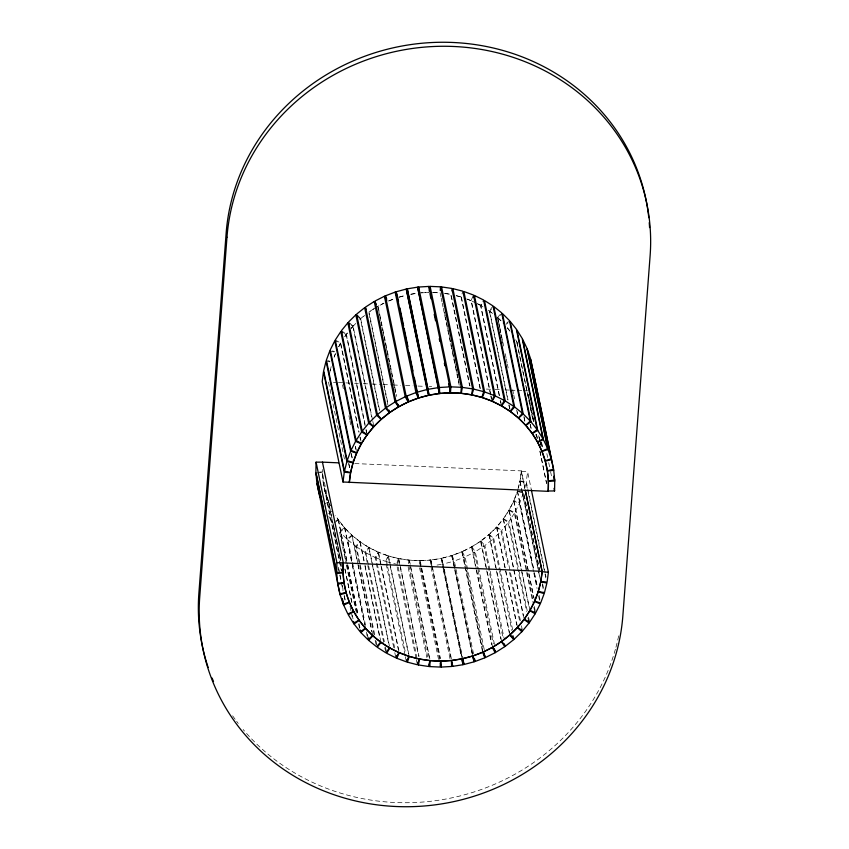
<?xml version="1.0" encoding="UTF-8"?>
<svg xmlns="http://www.w3.org/2000/svg" width="849" height="849" viewBox="0 0 849 849"><rect width="100%" height="100%" fill="white"/><g stroke="black" fill="none" stroke-linecap="round" stroke-linejoin="round"><path stroke-width="0.64" stroke-dasharray="4.25 3.18" d="M341.776 566.559L322.249 471.991L322.302 469.518M421.136 567.047L419.809 560.616L409.398 560.138L408.931 566.134L427.864 657.582M419.523 564.214L419.809 560.616M540.505 580.196L519.97 481.022L521.297 471.216L527.611 471.832L531.347 489.862M545.217 573.075L526.284 481.627L527.611 471.832M397.629 564.5L398.775 558.568L409.038 560.107L429.583 659.27M408.348 563.662L409.038 560.107M330.155 370.78L331.057 367.171M518.081 488.578L519.906 481.351L526.093 482.603L527.961 491.624M524.565 488.631L526.093 482.603M480.003 388.439L461.071 296.991L462.503 292.343M387.409 565.572L386.603 561.709L388.428 555.915L398.425 558.493L418.695 656.383M396.971 563.131L398.425 558.493M334.103 357.333L335.843 352.653L329.847 350.786M534.382 599.84L513.847 500.666L517.37 491.306L523.355 493.195L540.166 574.338M523.355 493.195L519.832 502.555L513.847 500.666M490.51 394.679L471.046 300.652L472.999 296.174M394.668 647.967L376.001 557.804L378.463 552.211L388.089 555.808L408.358 653.698M405.09 655.428L385.626 561.401L388.089 555.808M338.815 346.721L340.513 343.357L334.782 340.884M529.946 610.41L509.145 509.952L513.709 500.974L519.429 503.468L533.565 571.727M532.737 598.725L514.865 512.435L519.429 503.468M499.18 395.485L480.513 305.322L483.58 299.994M368.328 564.426L365.93 552.837L369.018 547.509L378.145 552.073L380.819 564.956M393.734 647.554L375.056 557.4L378.145 552.073M344.821 336.692L346.201 334.57L342.964 332.744M523.96 617.892L503.415 518.718L508.976 510.249L514.356 513.305L526.359 571.271M527.208 610.654L508.806 521.785L514.356 513.305M499.477 395.655L480.81 305.491L484.461 300.493M493.014 305.948L489.364 310.946L507.766 399.815M359.987 563.587L356.516 546.852L360.188 541.853L368.721 547.34L388.991 645.229M383.716 642.491L365.049 552.328L368.721 547.34M365.081 424.447L346.413 334.294L348.026 332.309M351.242 328.361L352.855 326.387L349.852 324.233M517.274 626.053L496.739 526.879L503.213 518.994L508.211 522.602L526.613 611.471M520.405 620.64L501.727 530.487L508.211 522.602M508.042 400.017L489.64 311.148L492.993 307.455M497.493 317.462L501.685 312.846M365.473 624.928L347.878 539.922L352.091 535.316L359.912 541.651L363.913 560.977M374.101 635.126L355.699 546.257L359.912 541.651M372.562 420.149L353.088 326.133L355.827 323.427M509.984 634.787L489.183 534.329L496.506 527.133L501.037 531.241L508.509 567.302M512.658 629.884L493.715 538.436L501.037 531.241M498.543 321.548L497.747 317.685L502.428 313.514M506.683 323.108L508.551 321.442M356.898 613.275L340.099 532.132L344.8 527.972L351.836 535.093L357.705 563.428M351.836 535.093L347.135 539.253L340.099 532.132M379.588 410.12L360.645 318.683L364.677 315.457M501.642 641.441L480.831 540.983L488.918 534.562L492.951 539.115L499.35 570.029M489.926 570.008L484.864 545.536L492.951 539.115M506.057 324.297L508.105 322.822M334.304 522.846L338.411 519.917L344.577 527.728L352.038 563.789M344.577 527.728L339.441 531.389L346.105 563.587M376.638 307.115L368.997 312.018L388.195 404.761M476.331 568.66L471.8 546.767L480.545 541.184L484.015 546.14L502.958 637.588M494.468 644.455L475.27 551.723L484.015 546.14M328.605 513.719L330.802 512.478M336.013 520.883L338.22 519.641L335.62 515.428M383.844 303.305L378.028 306.245L396.706 396.398M482.975 652.074L462.174 551.606L471.492 546.936L474.358 552.232L477.828 568.979M484.248 649.634L465.05 556.902L474.358 552.232M323.989 504.051L328.648 502.003L330.229 505.357M329.359 512.456L331.683 511.438M388.874 300.928L394.976 298.593M472.882 655.916L452.082 555.448L461.845 551.754L464.095 557.315L466.494 568.915M473.53 653.751L454.321 561.019L464.095 557.315M399.009 297.214L405.323 295.505M462.429 658.718L441.629 558.249L451.742 555.564L454.661 567.779M444.016 567.896L443.21 564.033L453.324 561.338M410.778 294.327L417.241 293.276M431.854 565.901L430.952 559.979L441.278 558.324L461.814 657.497M437.023 565.073L442.191 564.245L442.987 568.119M317.186 472.872L322.259 472.32L323.193 482.115L341.648 571.313M421.486 292.873L429.318 292.396M420.382 566.601L420.159 560.605L430.592 560.022L451.137 659.195M319.702 472.002L322.249 471.991M433.574 292.565L438.784 292.788A99.938 93.846 -11.7 0 0 429.944 292.396M333.477 382.347L337.212 382.506M338.454 382.57L344.662 382.835M345.904 382.888L349.639 383.058M354.606 383.27L358.342 383.44M363.308 383.663L370.769 383.981M372.011 384.045L381.954 384.48M383.196 384.533L390.657 384.862M393.14 384.968L400.601 385.297M405.567 385.52L413.028 385.849M418.005 386.062L424.213 386.337M429.191 386.56L431.674 386.666M486.36 389.075L493.821 389.404M495.063 389.458L502.523 389.787M505.006 389.893L511.225 390.169M512.467 390.222L514.95 390.328M517.434 390.434L522.411 390.657M523.653 390.71L527.378 390.88M354.765 463.554L521.328 470.877L524.788 487.623M519.97 481.022L526.284 481.627M444.292 293.436L450.713 294.37L469.646 385.817M327.311 361.356L329.783 361.854M518.707 491.242L523.653 492.24L539.656 569.52M456.062 295.717L461.071 296.991M386.603 561.709L396.61 564.288M327.565 360.528L329.964 361.271M467.428 299.315L471.046 300.652M376.001 557.804L385.626 561.401M332.543 350.86L334.835 351.847M509.145 509.952L514.865 512.435M475.939 303.061L471.365 300.79L490.828 394.817M477.074 303.624L480.513 305.322M365.93 552.837L375.056 557.4M335.281 340.014L340.682 343.06L359.085 431.929M503.415 518.718L508.806 521.785M480.81 305.491L482.943 306.86M356.516 546.852L365.049 552.328M341.404 330.696L346.413 334.294M496.739 526.879L501.727 530.487M489.64 311.148L492.579 313.514M347.878 539.922L355.699 546.257M357.652 316.454L360.39 318.916L379.323 410.354M349.448 322.853L353.088 326.133M489.183 534.329L493.715 538.436M497.747 317.685L503.924 323.894M357.418 315.043L360.645 318.683M480.831 540.983L484.864 545.536M507.352 327.947L511.215 332.819M471.8 546.767L475.27 551.723M328.796 516.457L332.712 522.761M462.174 551.606L465.05 556.902M452.082 555.448L454.321 561.019M325.379 492.378L328.521 501.695L340.789 560.945M441.629 558.249L443.21 564.033M323.246 482.444L325.294 492.049M546.841 453.589L547.637 457.462M548.709 462.609L550.301 470.335M550.577 471.63L551.903 478.061M541.503 442.117L542.861 449.132M541.429 442.743L542.851 449.503M539.295 437.023L540.102 441.225M540.357 442.17L541.429 447.327M538.659 435.696L539.847 441.162M540.113 442.446L540.654 445.025M528.205 394.403L529.012 398.266M529.277 399.561L530.073 403.424M530.338 404.708L531.145 408.571M531.41 409.855L533.809 421.454M536.472 434.327L537.279 438.19M539.943 451.074L546.607 483.272M528.184 394.743L528.98 398.606M529.245 399.89L531.113 408.91M531.378 410.194L533.788 421.783M536.451 434.667L537.247 438.53M539.922 451.413L546.586 483.612M517.083 343.07L533.352 421.635M516.659 341.489L533.193 421.348M535.857 434.221L536.398 436.8M530.349 424.542L531.156 428.405M530.158 424.267L530.954 428.129M523.971 416.477L525.032 421.624M524.013 417.506L524.809 421.369M498.809 322.843L499.615 326.706M499.881 327.99L503.616 346.021M505.208 353.746L506.015 357.609M506.28 358.904L507.076 362.767M507.341 364.051L508.148 367.914M512.679 389.808L513.486 393.681M513.751 394.965L514.547 398.828M517.211 411.712L517.752 414.28M497.758 318.746L498.554 322.609M498.819 323.894L499.626 327.756M499.891 329.051L500.687 332.914M500.952 334.198L501.759 338.061M502.024 339.356L502.82 343.219M516.691 410.194L517.497 414.057M545.482 574.37L546.024 576.938M528.227 492.908L544.761 572.767M545.026 574.051L545.833 577.914M509.113 405.175L510.44 411.606M508.827 404.973L509.633 408.836M521.297 471.216L524.767 487.963M542.596 583.688L543.392 587.55M542.299 584.643L543.891 592.369M519.906 481.351L521.774 490.361M522.039 491.656L539.911 577.946M500.549 400.802L501.345 404.665M500.241 400.632L500.783 403.211M517.466 490.987L533.469 568.268M534.509 573.393L537.205 586.298M539.041 595.287L540.643 603.013M517.37 491.306L533.904 571.165M534.17 572.449L537.109 586.617M533.83 573.022L537.035 588.474M538.637 596.2L539.964 602.641M513.709 500.974L533.713 597.579M491.104 396.101L491.9 399.964M490.775 395.963L491.316 398.542M534.339 606.462L535.401 611.609M526.635 572.555L532.769 602.185M533.83 607.332L534.637 611.195M508.976 510.249L521.509 570.783M521.774 572.067L529.245 608.128M528.545 617.096L529.617 622.243M527.94 617.913L528.481 620.492M461.41 297.097L480.343 388.534M503.213 518.994L523.217 615.589M521.466 625.798L522.273 629.661M509.57 572.449L519.715 621.394M451.318 295.728L469.996 385.892M496.506 527.133L516.776 625.023M499.615 571.313L511.883 630.563M444.441 312.188L445.237 316.051M445.502 317.346L446.309 321.209M446.574 322.493L447.37 326.356M447.635 327.65L448.442 331.513M448.707 332.797L449.503 336.66M449.768 337.955L450.575 341.818M450.84 343.102L451.636 346.965M451.901 348.249L452.708 352.123M452.973 353.407L453.769 357.27M454.035 358.554L454.841 362.417M455.106 363.712L455.902 367.575M456.168 368.859L456.974 372.722M457.24 374.016L458.036 377.879M458.301 379.163L459.107 383.026M440.079 292.841L440.886 296.704M441.151 297.988L441.947 301.851M442.212 303.146L443.019 307.009M443.284 308.293L459.288 385.573M488.918 534.562L509.188 632.441M490.191 571.303L504.062 638.268M480.545 541.184L486.413 569.52M486.679 570.815L500.814 639.074M478.093 570.263L493.301 643.68M476.597 569.955L492.6 647.225M471.492 546.936L476.024 568.841M476.289 570.125L491.762 644.826M466.759 570.199L483.293 650.047M461.845 551.754L482.391 650.928M454.926 569.063L472.532 654.07M451.742 555.564L472.012 653.443M444.282 569.18L462.418 656.765M443.252 569.403L461.4 656.988M430.952 559.979L451.488 659.153M377.731 306.415L378.527 310.278M378.792 311.572L379.588 315.435M379.864 316.719L380.66 320.582M380.925 321.867L381.732 325.74M381.997 327.024L382.793 330.887M383.058 332.171L383.865 336.034M384.13 337.329L384.926 341.192M385.191 342.476L385.998 346.339M386.263 347.634L387.059 351.497M387.324 352.781L388.131 356.644M388.396 357.938L389.192 361.801M389.458 363.085L390.264 366.948M390.529 368.233L391.325 372.106M391.591 373.39L392.397 377.253M392.663 378.537L393.458 382.4M393.724 383.695L394.53 387.558M394.796 388.842L395.592 392.705M431.08 567.302L450.023 658.75M387.908 404.962L368.71 312.23A99.938 93.846 -11.7 0 1 373.984 308.665M420.159 560.605L421.497 567.047M421.762 568.342L440.429 658.495M421.401 568.342L440.079 658.495M420.648 567.896L439.591 659.333M419.608 567.896L438.54 659.344M409.398 560.138L429.934 659.312M408.157 567.323L426.835 657.476M372.828 421.444L373.9 426.591M352.855 326.387L371.522 416.541M398.775 558.568L419.045 656.447M398.16 567.068L416.827 657.232M397.141 566.867L416.084 658.315M416.35 659.599L417.146 663.462M366.152 429.594L367.214 434.752M346.201 334.57L365.675 428.586M365.94 429.881L366.481 432.449M388.428 555.915L409.229 656.373M387.675 566.867L405.546 653.157M360.156 437.086L361.494 443.518M340.513 343.357L358.915 432.226M359.987 437.384L360.517 439.952M405.355 656.712L406.427 661.859M378.463 552.211L399.274 652.679M381.084 566.241L398.414 649.963M355.455 446.362L356.527 451.509M342.518 384.852L343.314 388.715M348.918 415.766L349.714 419.629M349.99 420.913L350.786 424.776M355.317 446.67L355.848 449.248M394.796 652.711L395.867 657.858M351.295 453.462L352.897 461.198M351.199 453.791L352.261 458.938M369.018 547.509L389.818 647.967M348.801 463.437L349.862 468.584M348.737 463.766L349.533 467.629M368.604 565.71L384.332 641.706M385.404 646.853L386.465 652.011M384.788 647.638L385.584 651.501M328.51 382.124L344.779 460.689M360.188 541.853L364.73 563.757M364.996 565.041L380.723 641.027M364.985 566.124L379.917 638.257M360.252 564.882L374.929 635.721M375.99 640.868L377.327 647.309M375.173 640.273L376.51 646.715M352.091 535.316L357.949 563.651M358.225 564.946L372.626 634.49M357.97 564.712L371.841 631.688M367.341 633.938L368.148 637.811M344.8 527.972L365.335 627.146M366.333 631.985L367.935 639.711M352.314 565.073L364.582 624.323M338.411 519.917L347.485 563.704M347.75 564.988L357.885 613.933M338.22 519.641L347.294 563.428M347.559 564.712L357.96 614.941M359.031 623.58L360.369 630.022M346.371 564.872L355.975 611.238M358.639 624.121L359.976 630.563M345.012 569.18L352.484 605.241M344.853 568.883L351.794 602.376M333.54 524.862L340.746 559.64M352.218 615.026L353.014 618.889M350.043 606.483L351.38 612.925M351.645 614.209L352.176 616.788M324.329 488.164L341.394 570.592M338.433 567.153L339.77 573.595M340.035 574.879L341.903 583.9M342.168 585.184L344.036 594.204M344.301 595.489L345.639 601.93M338.496 568.862L339.558 574.02M339.833 575.304L343.028 590.755M344.1 595.913L345.426 602.355M441.278 558.324L442.191 564.245M430.592 560.022L430.772 564.818M618.645 635.88A212.632 199.674 -11.7 0 1 615.737 648.052M615.387 649.294A212.632 199.674 -11.7 0 1 452.74 797.657A212.632 199.674 -11.7 0 1 243.175 729.524M238.24 723.422A212.632 199.674 -11.7 0 1 236.659 721.342M235.109 719.262A212.632 199.674 -11.7 0 1 232.095 715.038M329.55 373.698A99.938 93.846 -11.7 0 1 331.142 366.312M334.304 356.431A99.938 93.846 -11.7 0 1 335.175 354.256M338.655 346.763A99.938 93.846 -11.7 0 1 341.606 341.5M344.927 336.363A99.938 93.846 -11.7 0 1 347.846 332.373M350.998 328.499A99.938 93.846 -11.7 0 1 355.232 323.851M359.796 319.447A99.938 93.846 -11.7 0 1 364.635 315.319M375.067 307.996A99.938 93.846 -11.7 0 1 383.981 303.104M388.598 300.992A99.938 93.846 -11.7 0 1 394.414 298.699M399.126 297.118A99.938 93.846 -11.7 0 1 405.037 295.484M410.937 294.2A99.938 93.846 -11.7 0 1 416.848 293.266M418.164 293.107A99.938 93.846 -11.7 0 1 428.66 292.406M445.269 293.446A99.938 93.846 -11.7 0 1 450.469 294.327M456.486 295.685A99.938 93.846 -11.7 0 1 462.153 297.33M466.706 298.912A99.938 93.846 -11.7 0 1 473.402 301.703M477.796 303.857A99.938 93.846 -11.7 0 1 483.145 306.86M488.313 310.214A99.938 93.846 -11.7 0 1 492.314 313.154M498.002 317.919A99.938 93.846 -11.7 0 1 501.579 321.346M507.352 327.756A99.938 93.846 -11.7 0 1 509.633 330.643M515.672 339.759A99.938 93.846 -11.7 0 1 517.975 343.972M521.328 470.877A99.938 93.846 -11.7 0 1 518.368 487.91M518.017 489.162A99.938 93.846 -11.7 0 1 434.433 559.544A99.938 93.846 -11.7 0 1 335.387 515.322M330.282 505.792A99.938 93.846 -11.7 0 1 322.206 470.601"/><path stroke-width="1.27" d="M554.737 481.086L548.369 481.15L548.21 490.998L554.577 490.945L554.737 481.086L553.93 477.223M316.083 462.164L315.892 472.023L336.692 572.481L343.049 572.449L343.251 562.59L322.45 462.132L316.083 462.164L336.894 562.632L336.692 572.481M429.753 291.196L430.114 286.4L440.525 286.835L461.325 387.303L460.89 393.299L450.469 392.854L449.673 388.991M440.26 290.443L440.525 286.835M450.469 392.854L450.915 386.857L430.114 286.4M429.732 666.592L430.199 660.596L440.61 661.074L440.143 667.07L429.732 666.592L429.201 664.024M342.996 481.999L344.291 472.193L323.48 371.724L322.196 381.53L342.996 481.999L548.189 491.338A99.938 93.846 -11.7 0 0 455.871 392.96A99.938 93.846 -11.7 0 0 349.31 482.593L350.605 472.787L344.291 472.193M525.298 490.531L542.097 571.674L540.771 581.48L547.085 582.096L548.412 572.29L531.347 489.862M440.886 290.496L441.565 286.93L451.838 288.437L472.638 388.895L471.513 394.838L461.24 393.331L462.365 387.399L441.565 286.93M418.43 664.958L419.576 659.026L429.849 660.564L428.703 666.497L418.43 664.958L417.899 662.379M344.471 471.216L346.87 461.569L326.069 361.112L323.671 370.758L344.471 471.216L350.658 472.447L353.067 462.811L346.87 461.569M452.135 290.963L452.857 288.639L462.864 291.186L483.675 391.644L481.871 397.449L471.864 394.902L473.657 389.097L452.857 288.639M407.414 662.167L409.229 656.373L419.236 658.951L417.411 664.756L407.414 662.167L406.873 659.599M347.167 460.614L350.658 451.254L329.847 350.786L326.366 360.156L347.167 460.614L353.163 462.482L356.654 453.111L350.658 451.254M484.652 391.951L482.211 397.555L491.847 401.11L494.298 395.517L473.487 295.049L463.851 291.494L484.652 391.951L494.298 395.517M396.801 658.272L399.274 652.679L408.9 656.266L406.427 661.859L396.801 658.272L396.271 655.693M351.051 450.331L355.582 441.353L334.782 340.884L330.25 349.873L351.051 450.331L356.792 452.804L361.324 443.815L355.582 441.353M473.201 297.596L474.432 295.463L483.58 299.994L504.38 400.452L501.313 405.79L492.165 401.248L495.232 395.921L474.432 295.463M340.81 331.524L335.281 340.014L356.092 440.472L361.494 443.518L367.012 435.028L361.61 431.982L340.81 331.524L342.964 332.744M356.092 440.472L361.61 431.982M535.167 613.774L529.617 622.243L524.226 619.176L529.776 610.707L535.167 613.774L534.637 611.195M505.272 400.951L501.61 405.96L510.164 411.415L513.815 406.406L493.014 305.948L484.461 300.493L505.272 400.951L513.815 406.406M347.846 322.8L341.404 330.696L362.205 431.165L367.214 434.752L373.656 426.845L368.657 423.258L347.846 322.8L349.852 324.233M362.205 431.165L368.657 423.258M529.012 623.06L522.538 630.945L517.54 627.337L524.024 619.462L529.012 623.06L528.481 620.492M514.643 407L510.44 411.606L518.293 417.92L522.485 413.304L501.685 312.846L493.831 306.531L514.643 407L522.485 413.304M368.678 640.379L372.891 635.784L380.713 642.12L376.51 646.715L368.678 640.379L368.148 637.811M355.837 314.82L348.536 322.036L369.347 422.505L373.9 426.591L381.19 419.374L376.638 415.288L355.837 314.82L357.652 316.454M369.347 422.505L376.638 415.288M521.848 631.698L514.526 638.894L509.984 634.787L517.306 627.591L521.848 631.698L521.307 629.12M523.239 413.972L518.548 418.143L525.605 425.232L530.296 421.062L509.496 320.604L502.428 313.514L523.239 413.972L530.296 421.062M360.899 632.59L365.601 628.44L372.637 635.551L367.935 639.711L360.899 632.59L360.369 630.022M366.28 309.503L364.667 307.688L356.601 314.141L377.412 414.599L381.456 419.141L389.511 412.688L388.98 410.109M377.412 414.599L385.467 408.146L364.667 307.688M513.751 639.573L505.664 646.004L501.642 641.441L509.718 635.02L513.751 639.573L512.945 635.71M530.965 421.815L525.839 425.487L532.026 433.277L537.152 429.605L516.341 329.136L510.153 321.346L530.965 421.815L537.152 429.605M354.086 624.036L359.223 620.375L365.378 628.186L360.241 631.847L354.086 624.036L353.545 621.457M376.33 304.441L374.239 301.48L365.505 307.083L386.306 407.541L389.797 412.487L398.531 406.873L398.001 404.304M386.306 407.541L395.04 401.938L374.239 301.48M504.826 646.598L496.071 652.181L492.6 647.225L501.356 641.653L504.826 646.598L504.285 644.03M537.725 430.411L532.217 433.552L537.459 441.947L542.967 438.806L522.156 338.348L516.914 329.953L537.725 430.411L542.967 438.806M386.751 300.482L384.438 296.259L375.141 300.96L395.942 401.418L398.839 406.703L408.136 402.002L406.798 395.56M395.942 401.418L405.238 396.727L384.438 296.259M495.169 652.69L485.851 657.359L482.975 652.074L492.293 647.405L495.169 652.69L494.362 648.827M543.434 439.676L537.619 442.244L541.853 451.148L547.679 448.58L526.868 348.111L522.634 339.207L543.434 439.676L547.679 448.58M343.633 605.019L349.459 602.472L353.651 611.386L347.835 613.944L343.633 605.019L342.296 598.587M406.247 289.053L427.047 389.521L416.944 392.238L418.557 398.011L428.66 395.284L406.247 289.053L396.143 291.78L418.217 398.128L408.465 401.864L406.193 396.303L385.393 295.834L395.146 292.109L397.417 297.659M406.193 396.303L415.957 392.567L395.146 292.109M484.896 657.784L482.657 652.212L472.882 655.916L475.122 661.477L484.896 657.784L483.824 652.626M548.051 449.492L541.98 451.456L545.164 460.774L551.224 458.8L548.051 449.492L527.24 349.024L530.423 358.342L553.58 469.348L547.34 470.696L545.249 461.092L551.489 459.744M340.12 594.788L346.18 592.835L349.332 602.153L343.261 604.106L340.12 594.788L316.857 482.794L315.924 473.01L336.724 573.468L337.658 583.252L343.994 582.573L343.07 572.778L336.724 573.468M474.124 661.806L472.543 656.022L462.429 658.718L464.021 664.491L474.124 661.806L473.063 656.648M407.265 288.83L428.076 389.298L438.402 387.611L439.336 393.533L429.01 395.209L407.265 288.83L417.591 287.153L439.686 393.49L450.119 392.864L449.874 386.868L429.063 286.41L418.631 287.036L418.886 293.032M452.666 666.359L462.992 664.714L462.089 658.792L451.753 660.437L452.666 666.359L451.859 662.496M553.728 470.325L547.393 471.025L548.358 480.81L554.694 480.109L553.728 470.325L530.689 359.286M418.631 287.036L439.442 387.494L449.874 386.868M441.193 667.07L451.626 666.476L451.403 660.48L440.971 661.074L441.193 667.07L440.387 663.207M336.894 562.632L542.129 571.345L525.329 490.202M450.915 386.857L461.325 387.303M322.45 462.132L338.602 462.843M542.097 571.674L548.412 572.29M462.365 387.399L472.638 388.895M473.657 389.097L483.675 391.644M495.232 395.921L504.38 400.452M385.467 408.146L389.511 412.688M395.04 401.938L398.531 406.873M405.238 396.727L408.136 402.002M385.393 295.834L386.751 299.177M415.957 392.567L418.217 398.128M319.309 494.33L320.487 497.822M427.047 389.521L428.66 395.284M396.143 291.78L397.757 297.553M317.006 483.771L319.054 493.375M553.898 476.247L554.694 480.109M554.036 488.366L554.577 490.945M429.934 293.69L431.005 298.837M434.2 314.289L435.537 320.731M439.273 338.762L439.803 341.34M444.335 363.234L444.876 365.813M448.601 383.844L449.142 386.422M449.588 390.285L450.119 392.864M439.336 393.533L417.591 287.153M474.591 658.909L475.122 661.477M398.022 298.837L398.552 301.416M399.89 307.858L403.615 325.889M404.156 328.467L407.891 346.498M409.218 352.94L412.954 370.971M414.291 377.412L418.557 398.011M462.684 658.049L464.021 664.491M461.665 658.272L462.992 664.714M407.658 397.99L408.465 401.864M342.189 598.959L343.261 604.106M428.076 389.298L429.01 395.209M532.928 369.856L533.289 373.528M439.442 387.494L439.686 393.49M429.063 286.41L429.265 291.207M213.523 681.524A212.632 199.674 -11.7 0 1 212.08 678.043M208.164 667.473A212.632 199.674 -11.7 0 1 198.889 593.196L226.142 233.178A212.632 199.674 -11.7 0 1 434.784 42.408A212.632 199.674 -11.7 0 1 648.785 217.705M649.241 222.64A212.632 199.674 -11.7 0 1 649.57 227.585M542.129 571.345A99.938 93.846 -11.7 0 1 435.569 660.968A99.938 93.846 -11.7 0 1 343.251 562.59M226.98 237.189L199.717 597.208A212.632 199.674 -11.7 0 0 396.143 806.518A212.632 199.674 -11.7 0 0 622.858 615.822L650.111 255.804A212.632 199.674 -11.7 0 0 453.695 46.483A212.632 199.674 -11.7 0 0 226.98 237.189M540.707 581.809L538.277 591.445L544.464 592.708L546.894 583.061L540.707 581.809M538.17 591.774L534.647 601.124L540.643 603.013L544.167 593.653L538.17 591.774M534.509 601.442L529.946 610.41L535.677 612.893L540.24 603.926L534.509 601.442M389.818 647.967L386.741 653.295L395.867 657.858L398.956 652.541L389.818 647.967M380.999 642.322L377.327 647.309L385.849 652.796L389.521 647.798L380.999 642.322M353.821 611.683L348.302 614.814L353.513 623.219L359.031 620.099L353.821 611.683M344.047 582.902L337.806 584.229L339.855 593.844L346.095 592.517L344.047 582.902"/></g></svg>
